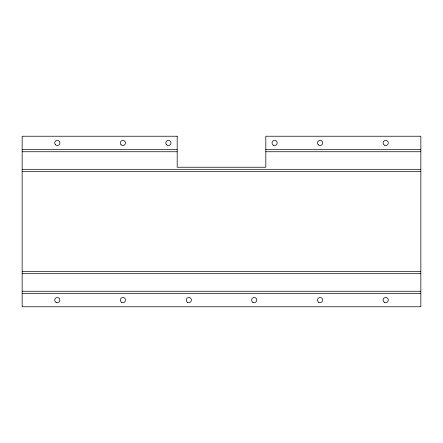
<?xml version="1.0" encoding="UTF-8"?>
<svg xmlns="http://www.w3.org/2000/svg" width="443" height="443" viewBox="0 0 443 443"><rect width="100%" height="100%" fill="white"/><g stroke="black" fill="none" stroke-linecap="round" stroke-linejoin="round"><path stroke-width="0.66" d="M22.15 149.668L177.183 149.668M265.817 149.668L420.85 149.668M22.15 151.739L177.183 151.739M265.817 151.739L420.85 151.739M22.15 169.309L420.85 169.309M22.15 171.375L420.85 171.375M22.15 271.625L420.85 271.625M22.15 273.691L420.85 273.691M22.15 291.261L420.85 291.261M22.15 293.332L420.85 293.332M177.183 136.234L22.15 136.234L22.15 306.766L420.85 306.766L420.85 136.234L265.817 136.234L265.817 167.238L177.183 167.238L177.183 136.234M56.001 302.287A2.586 2.586 0 0 0 59.871 300.049A2.586 2.586 0 0 0 56.001 297.812A2.586 2.586 0 0 0 56.001 302.287M121.626 302.287A2.586 2.586 0 0 0 125.502 300.049A2.586 2.586 0 0 0 121.626 297.812A2.586 2.586 0 0 0 121.626 302.287M187.516 302.287A2.586 2.586 0 0 0 191.393 300.049A2.586 2.586 0 0 0 187.516 297.812A2.586 2.586 0 0 0 187.516 302.287M252.898 302.287A2.586 2.586 0 0 0 256.774 300.049A2.586 2.586 0 0 0 252.898 297.812A2.586 2.586 0 0 0 252.898 302.287M318.788 302.287A2.586 2.586 0 0 0 322.665 300.049A2.586 2.586 0 0 0 318.788 297.812A2.586 2.586 0 0 0 318.788 302.287M384.419 302.287A2.586 2.586 0 0 0 388.295 300.049A2.586 2.586 0 0 0 384.419 297.812A2.586 2.586 0 0 0 384.419 302.287M55.464 144.778A2.586 2.586 0 0 0 59.788 143.621A2.586 2.586 0 0 0 56.621 140.453A2.586 2.586 0 0 0 55.464 144.778M121.094 144.778A2.586 2.586 0 0 0 125.413 143.621A2.586 2.586 0 0 0 122.251 140.453A2.586 2.586 0 0 0 121.094 144.778M166.568 144.778A2.586 2.586 0 0 0 170.893 143.621A2.586 2.586 0 0 0 167.725 140.453A2.586 2.586 0 0 0 166.568 144.778M273.314 145.188A2.586 2.586 0 0 0 277.191 142.951A2.586 2.586 0 0 0 273.314 140.713A2.586 2.586 0 0 0 273.314 145.188M318.251 144.778A2.586 2.586 0 0 0 322.576 143.621A2.586 2.586 0 0 0 319.414 140.453A2.586 2.586 0 0 0 318.251 144.778M384.419 145.188A2.586 2.586 0 0 0 388.295 142.951A2.586 2.586 0 0 0 384.419 140.713A2.586 2.586 0 0 0 384.419 145.188"/></g></svg>
